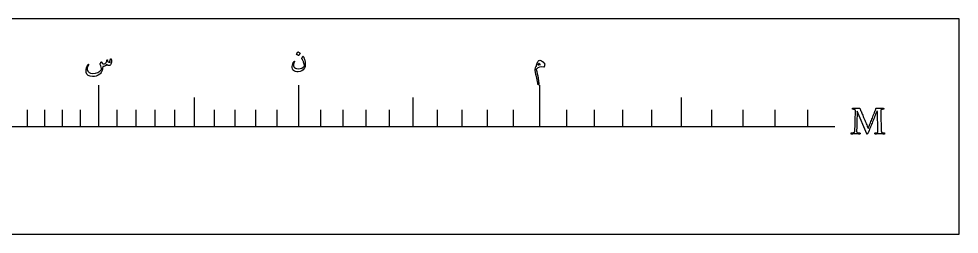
# Model space of a CAD drawing. Header units: millimetres. Extents: x -230 to 230, y -13 to 13.
# Drawn here: x 116.6 to 230, y -13 to 13 of the extents above; entities that cross this region are included whole.
import ezdxf

# ---------------------------------------------------------------- set-up
doc = ezdxf.new("R2010")
doc.units = ezdxf.units.MM
for name, color, linetype in [('CUT_OUTER', 1, 'Continuous'), ('ENGRAVE', 7, 'Continuous'), ('ENGRAVE_FINE', 8, 'Continuous'), ('TEXT', 5, 'Continuous')]:
    doc.layers.add(name, color=color, linetype=linetype)

msp = doc.modelspace()

# ---------------------------------------------------------------- linework, layer by layer
at = {"layer": 'CUT_OUTER'}
msp.add_lwpolyline([(-230, -13), (230, -13), (230, 13), (-230, 13)], close=True, dxfattribs=at)
at = {"layer": 'ENGRAVE'}
for points in [[(126.2545, 0), (126.2545, 5)], [(150.3701, 0), (150.3701, 5)], [(179.4504, 0), (179.4504, 5)], [(137.7976, 0), (137.7976, 3.5)], [(164.1709, 0), (164.1709, 3.5)], [(196.5285, 0), (196.5285, 3.5)], [(-215, 0), (215, 0)]]:
    msp.add_lwpolyline(points, dxfattribs=at)
at = {"layer": 'ENGRAVE_FINE'}
for points in [[(117.6521, 0), (117.6521, 2)], [(119.7546, 0), (119.7546, 2)], [(121.8884, 0), (121.8884, 2)], [(124.0547, 0), (124.0547, 2)], [(128.4889, 0), (128.4889, 2)], [(130.7592, 0), (130.7592, 2)], [(133.0666, 0), (133.0666, 2)], [(135.4123, 0), (135.4123, 2)], [(140.224, 0), (140.224, 2)], [(142.6929, 0), (142.6929, 2)], [(145.2058, 0), (145.2058, 2)], [(147.7643, 0), (147.7643, 2)], [(153.0248, 0), (153.0248, 2)], [(155.7303, 0), (155.7303, 2)], [(158.4885, 0), (158.4885, 2)], [(161.3013, 0), (161.3013, 2)], [(167.0994, 0), (167.0994, 2)], [(170.0892, 0), (170.0892, 2)], [(173.1425, 0), (173.1425, 2)], [(176.2621, 0), (176.2621, 2)], [(182.7105, 0), (182.7105, 2)], [(186.0451, 0), (186.0451, 2)], [(189.4574, 0), (189.4574, 2)], [(192.9507, 0), (192.9507, 2)], [(200.1945, 0), (200.1945, 2)], [(203.9524, 0), (203.9524, 2)], [(207.8065, 0), (207.8065, 2)], [(211.761, 0), (211.761, 2)]]:
    msp.add_lwpolyline(points, dxfattribs=at)
at = {"layer": 'TEXT'}
for points in [[(127.6632, 8.1281), (127.6694, 8.1436), (127.6774, 8.1547), (127.6871, 8.1613), (127.6987, 8.1635), (127.7135, 8.1618), (127.7262, 8.1565), (127.7366, 8.1476), (127.7448, 8.1352), (127.765, 8.0908), (127.7794, 8.0358), (127.788, 7.9702), (127.7909, 7.8939), (127.7832, 7.7692), (127.7599, 7.6508), (127.7211, 7.5386), (127.6667, 7.4326), (127.6481, 7.4071), (127.6277, 7.3873), (127.6055, 7.3734), (127.5816, 7.3652), (127.4948, 7.3596), (127.4015, 7.3749), (127.3015, 7.4111), (127.1948, 7.4681), (127.105, 7.345), (126.9987, 7.2631), (126.8761, 7.2226), (126.737, 7.2232), (126.7325, 7.1484), (126.726, 7.0764), (126.7174, 7.0073), (126.7069, 6.9411), (126.6944, 6.8774), (126.6798, 6.8156), (126.6633, 6.7558), (126.6448, 6.6981), (126.6018, 6.5938), (126.5437, 6.4976), (126.4705, 6.4093), (126.3822, 6.329), (126.1757, 6.1915), (125.9573, 6.0948), (125.7269, 6.039), (125.4845, 6.0239), (125.2115, 6.0609), (124.9957, 6.1578), (124.8371, 6.3146), (124.7358, 6.5313), (124.722, 6.6094), (124.7198, 6.7016), (124.7291, 6.8081), (124.7499, 6.9287), (124.7834, 7.0609), (124.8307, 7.1984), (124.8917, 7.3412), (124.9664, 7.4894), (124.9724, 7.4987), (124.9797, 7.5053), (124.9884, 7.5093), (124.9983, 7.5106), (125.0083, 7.5098), (125.017, 7.5071), (125.0243, 7.5027), (125.0303, 7.4965), (125.0343, 7.4874), (125.0356, 7.4778), (125.0343, 7.4678), (125.0303, 7.4574), (124.9354, 7.2603), (124.8741, 7.0981), (124.8466, 6.9711), (124.8529, 6.879), (124.9424, 6.6761), (125.0835, 6.5286), (125.276, 6.4366), (125.5199, 6.4), (125.861, 6.4217), (126.1498, 6.5082), (126.3862, 6.6595), (126.5703, 6.8755), (126.5696, 7.0179), (126.5463, 7.1682), (126.5004, 7.3266), (126.4319, 7.4929), (126.4232, 7.5098), (126.4186, 7.5248), (126.4179, 7.5381), (126.4212, 7.5497), (126.4403, 7.5893), (126.4585, 7.6264), (126.4758, 7.6611), (126.4922, 7.6934), (126.5077, 7.7228), (126.5224, 7.7488), (126.5361, 7.7716), (126.549, 7.791), (126.5563, 7.7992), (126.5641, 7.8025), (126.5723, 7.8009), (126.5809, 7.7945), (126.5854, 7.7896), (126.5916, 7.7821), (126.5995, 7.7719), (126.6093, 7.759), (126.6204, 7.7435), (126.6324, 7.7253), (126.6452, 7.7045), (126.659, 7.681), (126.6869, 7.6357), (126.7104, 7.6029), (126.7295, 7.5825), (126.7441, 7.5745), (126.8364, 7.5668), (126.9287, 7.5825), (127.0209, 7.6218), (127.1132, 7.6845), (127.1467, 7.7262), (127.1797, 7.7945), (127.2123, 7.8894), (127.2445, 8.011), (127.2476, 8.0225), (127.2533, 8.0323), (127.2618, 8.0402), (127.2729, 8.0465), (127.2833, 8.0504), (127.2933, 8.0518), (127.3028, 8.0504), (127.3119, 8.0465), (127.3254, 8.0243), (127.3305, 7.9826), (127.3272, 7.9214), (127.3154, 7.8406), (127.3871, 7.7967), (127.4636, 7.7679), (127.545, 7.7542), (127.6312, 7.7555), (127.6301, 7.7814), (127.6268, 7.8025), (127.6213, 7.8187), (127.6135, 7.83), (127.6046, 7.8406), (127.5993, 7.8513), (127.5975, 7.8619), (127.5993, 7.8726)], [(150.9094, 8.4723), (150.9392, 8.4124), (150.968, 8.3498), (150.9959, 8.2846), (151.023, 8.2168), (151.0487, 8.1458), (151.0727, 8.0713), (151.0948, 7.9932), (151.1153, 7.9116), (151.1328, 7.8303), (151.1463, 7.7497), (151.1558, 7.6698), (151.1614, 7.5905), (151.1629, 7.5116), (151.1605, 7.433), (151.1541, 7.3546), (151.1436, 7.2765), (151.1263, 7.1944), (151.1028, 7.1185), (151.0731, 7.0489), (151.0372, 6.9855), (150.915, 6.8411), (150.7542, 6.7309), (150.5548, 6.6548), (150.3169, 6.6129), (150.1448, 6.6087), (149.994, 6.6315), (149.8644, 6.6814), (149.7562, 6.7584), (149.6748, 6.8573), (149.6187, 6.9731), (149.5879, 7.1057), (149.5823, 7.2552), (149.6025, 7.4135), (149.6453, 7.5656), (149.7108, 7.7116), (149.7988, 7.8513), (149.8128, 7.8673), (149.8263, 7.8761), (149.8394, 7.8779), (149.852, 7.8726), (149.8638, 7.8615), (149.8671, 7.846), (149.862, 7.826), (149.8485, 7.8016), (149.7607, 7.6257), (149.7172, 7.4672), (149.7181, 7.3259), (149.7633, 7.2019), (149.846, 7.1026), (149.9629, 7.0316), (150.1139, 6.989), (150.2991, 6.9748), (150.5229, 6.9968), (150.7223, 7.0556), (150.8972, 7.1511), (151.0478, 7.2835), (151.0509, 7.2882), (151.0532, 7.2951), (151.0545, 7.3042), (151.0549, 7.3155), (151.0498, 7.4044), (151.031, 7.508), (150.9984, 7.6262), (150.952, 7.759), (150.9259, 7.8259), (150.9006, 7.8881), (150.8762, 7.9457), (150.8527, 7.9985), (150.8298, 8.0466), (150.8074, 8.0895), (150.7855, 8.1273), (150.764, 8.16), (150.7538, 8.1771), (150.748, 8.1928), (150.7467, 8.2072), (150.7498, 8.2203), (150.8562, 8.4829), (150.8662, 8.4982), (150.8784, 8.5015), (150.8928, 8.4929), (150.9094, 8.4723)], [(150.253, 9.0045), (150.2574, 9.009), (150.2636, 9.0116), (150.2716, 9.0125), (150.2814, 9.0116), (150.3504, 8.9837), (150.4153, 8.9495), (150.4763, 8.9092), (150.5333, 8.8626), (150.5389, 8.8555), (150.5413, 8.8484), (150.5406, 8.8413), (150.5369, 8.8342), (150.3701, 8.5645), (150.3639, 8.5581), (150.3559, 8.5565), (150.3461, 8.5599), (150.3346, 8.5681), (150.3246, 8.5752), (150.3089, 8.5858), (150.2874, 8.6), (150.2601, 8.6177), (150.2266, 8.639), (150.1865, 8.6639), (150.1397, 8.6923), (150.0862, 8.7242), (150.0791, 8.7295), (150.0756, 8.7348), (150.0756, 8.7402), (150.0791, 8.7455)], [(179.0175, 7.2871), (179.0272, 7.3438), (179.0384, 7.4002), (179.0511, 7.4564), (179.0654, 7.5124), (179.0817, 7.5678), (179.1005, 7.622), (179.1217, 7.6751), (179.1453, 7.7271), (179.1976, 7.8214), (179.2517, 7.8948), (179.3076, 7.9473), (179.3653, 7.979), (179.4531, 7.9943), (179.5498, 7.9764), (179.6554, 7.9251), (179.7698, 7.8406), (179.8013, 7.8136), (179.8319, 7.7856), (179.8616, 7.7568), (179.8904, 7.7271), (179.9186, 7.6965), (179.9463, 7.665), (179.9736, 7.6326), (180.0004, 7.5994), (180.0142, 7.5801), (180.0235, 7.5612), (180.0284, 7.5428), (180.0288, 7.5248), (180.0169, 7.4524), (180.0058, 7.3878), (179.9956, 7.3309), (179.9863, 7.2818), (179.978, 7.2411), (179.9712, 7.2095), (179.9656, 7.187), (179.9614, 7.1735), (179.951, 7.1571), (179.9375, 7.1469), (179.9208, 7.1429), (179.9011, 7.1452), (179.6263, 7.1837), (179.3875, 7.1611), (179.1845, 7.0773), (179.0175, 6.9323), (179.0058, 6.9145), (178.9989, 6.8968), (178.9969, 6.879), (178.9998, 6.8613), (179.0623, 6.6222), (179.1222, 6.3734), (179.1794, 6.1148), (179.234, 5.8465), (179.2956, 5.4854), (179.3209, 5.2255), (179.3098, 5.0667), (179.2624, 5.009), (179.2431, 5.0135), (179.2278, 5.0303), (179.2165, 5.0596), (179.2092, 5.1013), (179.2005, 5.1882), (179.1888, 5.2787), (179.1739, 5.3727), (179.1559, 5.4703), (179.1353, 5.5712), (179.1125, 5.6752), (179.0874, 5.7824), (179.0601, 5.8926), (178.969, 6.2623), (178.9084, 6.5552), (178.8785, 6.7715), (178.8792, 6.911), (178.8892, 6.9758), (178.9018, 7.0356), (178.9167, 7.0903), (178.9342, 7.1398), (178.9533, 7.1843), (178.9736, 7.2237), (178.995, 7.2579), (179.0175, 7.2871)], [(179.2021, 7.4184), (179.2349, 7.432), (179.2695, 7.4446), (179.3059, 7.456), (179.344, 7.4663), (179.3837, 7.4755), (179.4247, 7.4836), (179.4671, 7.4906), (179.5108, 7.4965), (179.4493, 7.5432), (179.3963, 7.5736), (179.3518, 7.5876), (179.3156, 7.5852), (179.2726, 7.5641), (179.2393, 7.5293), (179.2158, 7.4807), (179.2021, 7.4184)], [(217.6282, 2.2065), (217.6869, 2.2069), (217.7419, 2.2083), (217.7933, 2.2105), (217.8411, 2.2137), (217.8862, 2.2172), (217.9294, 2.2204), (217.9709, 2.2232), (218.0105, 2.2258), (218.0282, 2.1735), (218.0522, 2.1085), (218.0826, 2.0307), (218.1194, 1.9403), (218.1611, 1.8392), (218.2065, 1.7292), (218.2554, 1.6105), (218.3081, 1.4831), (218.3636, 1.3492), (218.4212, 1.2115), (218.4809, 1.0698), (218.5427, 0.9242), (218.6053, 0.7768), (218.6673, 0.6296), (218.7287, 0.4828), (218.7895, 0.3363), (218.8488, 0.1925), (218.9056, 0.0538), (218.9601, -0.0797), (219.0121, -0.2081), (219.0151, -0.2123), (219.0194, -0.2153), (219.0248, -0.2171), (219.0315, -0.2177), (219.0381, -0.2165), (219.0435, -0.2129), (219.0478, -0.2069), (219.0508, -0.1984), (219.1192, -0.0237), (219.1839, 0.1421), (219.245, 0.2992), (219.3024, 0.4476), (219.3582, 0.5915), (219.4143, 0.7355), (219.4707, 0.8794), (219.5274, 1.0234), (219.5856, 1.1711), (219.6466, 1.3264), (219.7102, 1.4893), (219.7766, 1.6597), (219.7987, 1.7165), (219.8214, 1.7758), (219.8447, 1.8375), (219.8685, 1.9016), (219.8918, 1.9648), (219.9133, 2.0238), (219.933, 2.0785), (219.9508, 2.129), (219.9656, 2.1714), (219.9762, 2.2016), (219.9826, 2.2198), (219.9847, 2.2258), (220.0932, 2.2195), (220.1915, 2.2149), (220.2795, 2.2122), (220.3573, 2.2113), (220.4221, 2.2116), (220.4909, 2.2125), (220.5637, 2.214), (220.6403, 2.2161), (220.7146, 2.2185), (220.78, 2.221), (220.8367, 2.2234), (220.8847, 2.2258), (220.8871, 2.2176), (220.8895, 2.2028), (220.8919, 2.1814), (220.8944, 2.1532), (220.8965, 2.1257), (220.898, 2.106), (220.8989, 2.0943), (220.8992, 2.0903), (220.8797, 2.0897), (220.855, 2.0879), (220.8253, 2.0849), (220.7903, 2.0806), (220.7533, 2.0752), (220.7171, 2.0685), (220.6819, 2.0607), (220.6476, 2.0516), (220.617, 2.0416), (220.5931, 2.031), (220.5759, 2.0199), (220.5653, 2.0081), (220.5587, 1.9899), (220.5532, 1.9694), (220.549, 1.9464), (220.546, 1.921), (220.5439, 1.895), (220.5423, 1.8702), (220.5414, 1.8466), (220.5411, 1.8242), (220.5435, 1.7558), (220.546, 1.6718), (220.5484, 1.572), (220.5508, 1.4565), (220.5534, 1.3293), (220.5563, 1.1946), (220.5594, 1.0523), (220.5629, 0.9024), (220.5665, 0.7492), (220.5702, 0.597), (220.5738, 0.4456), (220.5774, 0.2952), (220.5809, 0.1494), (220.5841, 0.0121), (220.5869, -0.1167), (220.5895, -0.2371), (220.5922, -0.3039), (220.5956, -0.369), (220.5995, -0.4322), (220.604, -0.4935), (220.6104, -0.5516), (220.6198, -0.6048), (220.6322, -0.6532), (220.6476, -0.6968), (220.6585, -0.7127), (220.6766, -0.7264), (220.702, -0.7381), (220.7347, -0.7476), (220.7711, -0.7554), (220.8079, -0.7621), (220.8449, -0.7675), (220.8823, -0.7718), (220.9163, -0.7749), (220.9433, -0.7772), (220.9635, -0.7786), (220.9766, -0.779), (220.9849, -0.7967), (220.9905, -0.8159), (220.9934, -0.8366), (220.9935, -0.8589), (220.9922, -0.8796), (220.9905, -0.8958), (220.9886, -0.9074), (220.9863, -0.9145), (220.9166, -0.9098), (220.8478, -0.9054), (220.7799, -0.9014), (220.7129, -0.8976), (220.645, -0.8944), (220.5744, -0.8921), (220.5011, -0.8908), (220.425, -0.8903), (220.3455, -0.8908), (220.2714, -0.8921), (220.2027, -0.8944), (220.1395, -0.8976), (220.0763, -0.9014), (220.0077, -0.9054), (219.9336, -0.9098), (219.854, -0.9145), (219.8516, -0.9073), (219.8492, -0.8952), (219.8468, -0.8782), (219.8444, -0.8565), (219.8431, -0.8335), (219.8444, -0.8129), (219.848, -0.7948), (219.854, -0.779), (219.8707, -0.7786), (219.8915, -0.7772), (219.9166, -0.7749), (219.946, -0.7718), (219.9774, -0.7678), (220.0089, -0.7633), (220.0403, -0.7582), (220.0718, -0.7524), (220.1011, -0.7462), (220.1262, -0.7397), (220.1471, -0.7329), (220.1637, -0.7258), (220.1749, -0.7152), (220.1843, -0.698), (220.1918, -0.6741), (220.1976, -0.6435), (220.2018, -0.6109), (220.2048, -0.5806), (220.2067, -0.5528), (220.2073, -0.5274), (220.207, -0.4988), (220.206, -0.4663), (220.2045, -0.4299), (220.2024, -0.3895), (220.2003, -0.3491), (220.1988, -0.3127), (220.1979, -0.2802), (220.1976, -0.2516), (220.1927, -0.0815), (220.1879, 0.0853), (220.1831, 0.2487), (220.1782, 0.4089), (220.1734, 0.5682), (220.1685, 0.7294), (220.1637, 0.8924), (220.1589, 1.0573), (220.1537, 1.2262), (220.148, 1.4014), (220.1416, 1.583), (220.1347, 1.771), (220.1341, 1.7797), (220.1323, 1.7915), (220.1292, 1.8064), (220.125, 1.8242), (220.1193, 1.8411), (220.1117, 1.8532), (220.1023, 1.8605), (220.0911, 1.8629), (220.086, 1.8608), (220.0802, 1.8544), (220.0739, 1.8439), (220.0669, 1.829), (219.9957, 1.6509), (219.9272, 1.4794), (219.8614, 1.3146), (219.7984, 1.1565), (219.7371, 1.003), (219.6768, 0.8522), (219.6174, 0.7042), (219.5589, 0.5589), (219.5007, 0.4143), (219.4421, 0.2685), (219.3833, 0.1216), (219.3242, -0.0266), (219.2639, -0.1783), (219.2014, -0.3357), (219.1368, -0.4988), (219.0702, -0.6677), (219.0638, -0.6798), (219.0544, -0.6968), (219.042, -0.7185), (219.0266, -0.7452), (219.0095, -0.7737), (218.9921, -0.8014), (218.9744, -0.8282), (218.9565, -0.854), (218.9388, -0.8766), (218.922, -0.8933), (218.9061, -0.9044), (218.8911, -0.9097), (218.8854, -0.9112), (218.8778, -0.9109), (218.8684, -0.9088), (218.8573, -0.9048), (218.8548, -0.9027), (218.8524, -0.9012), (218.85, -0.9003), (218.8476, -0.9), (217.696, 1.8581), (217.6932, 1.702), (217.6899, 1.5435), (217.686, 1.3827), (217.6815, 1.2194), (217.6768, 1.056), (217.6724, 0.8952), (217.6683, 0.7367), (217.6645, 0.5806), (217.6609, 0.4296), (217.6573, 0.2861), (217.6536, 0.1502), (217.65, 0.0218), (217.6465, -0.0968), (217.6433, -0.2032), (217.6405, -0.2976), (217.6379, -0.3798), (217.6358, -0.4474), (217.6343, -0.4978), (217.6334, -0.5309), (217.6331, -0.5468), (217.6334, -0.5642), (217.6343, -0.5825), (217.6358, -0.6017), (217.6379, -0.6218), (217.6406, -0.6416), (217.644, -0.6599), (217.6479, -0.6767), (217.6524, -0.6919), (217.6641, -0.708), (217.6845, -0.7222), (217.7137, -0.7346), (217.7516, -0.7452), (217.7941, -0.7541), (217.8369, -0.7615), (217.88, -0.7674), (217.9234, -0.7718), (217.9627, -0.7749), (217.9935, -0.7772), (218.0159, -0.7786), (218.0298, -0.779), (218.038, -0.7908), (218.0431, -0.8069), (218.0453, -0.8271), (218.0444, -0.8516), (218.0419, -0.8755), (218.0395, -0.894), (218.0371, -0.907), (218.0347, -0.9145), (217.9669, -0.9098), (217.904, -0.9054), (217.846, -0.9014), (217.7927, -0.8976), (217.7386, -0.8944), (217.6778, -0.8921), (217.6104, -0.8908), (217.5363, -0.8903), (217.4574, -0.8908), (217.3851, -0.8921), (217.3195, -0.8944), (217.2605, -0.8976), (217.2015, -0.9014), (217.1359, -0.9054), (217.0636, -0.9098), (216.9847, -0.9145), (216.9823, -0.9073), (216.9798, -0.8952), (216.9774, -0.8782), (216.975, -0.8565), (216.9738, -0.8335), (216.975, -0.8129), (216.9786, -0.7948), (216.9847, -0.779), (217.0027, -0.7784), (217.0276, -0.7766), (217.0595, -0.7736), (217.0984, -0.7694), (217.1406, -0.7639), (217.1825, -0.7573), (217.224, -0.7494), (217.2653, -0.7403), (217.3025, -0.73), (217.3319, -0.7185), (217.3533, -0.7058), (217.3669, -0.6919), (217.3824, -0.6673), (217.3948, -0.6417), (217.4041, -0.6153), (217.4105, -0.5879), (217.415, -0.5587), (217.419, -0.5268), (217.4223, -0.4922), (217.425, -0.4548), (217.4321, -0.2441), (217.4389, -0.0375), (217.4454, 0.1648), (217.4516, 0.3629), (217.4574, 0.5539), (217.4625, 0.7349), (217.467, 0.9059), (217.471, 1.0669), (217.4744, 1.2157), (217.4776, 1.35), (217.4805, 1.4698), (217.4831, 1.575), (217.4852, 1.6629), (217.4867, 1.7304), (217.4876, 1.7778), (217.4879, 1.8048), (217.4878, 1.8311), (217.4873, 1.8569), (217.4865, 1.882), (217.4855, 1.9065), (217.4835, 1.93), (217.48, 1.9524), (217.4751, 1.9736), (217.4685, 1.9935), (217.4599, 2.0076), (217.4437, 2.0208), (217.42, 2.033), (217.3887, 2.0444), (217.3533, 2.0546), (217.3173, 2.0637), (217.2807, 2.0716), (217.2435, 2.0782), (217.2089, 2.0835), (217.18, 2.0873), (217.1569, 2.0896), (217.1395, 2.0903), (217.1374, 2.0944), (217.1359, 2.1067), (217.135, 2.1271), (217.1347, 2.1556), (217.135, 2.1845), (217.1359, 2.2058), (217.1374, 2.2196), (217.1395, 2.2258), (217.1924, 2.2234), (217.2399, 2.221), (217.282, 2.2185), (217.3185, 2.2161), (217.3524, 2.2139), (217.3863, 2.2119), (217.4202, 2.2102), (217.454, 2.2089), (217.4903, 2.2078), (217.5315, 2.2071), (217.5774, 2.2066), (217.6282, 2.2065)]]:
    msp.add_lwpolyline(points, close=True, dxfattribs=at)

doc.saveas('drawing.dxf')
